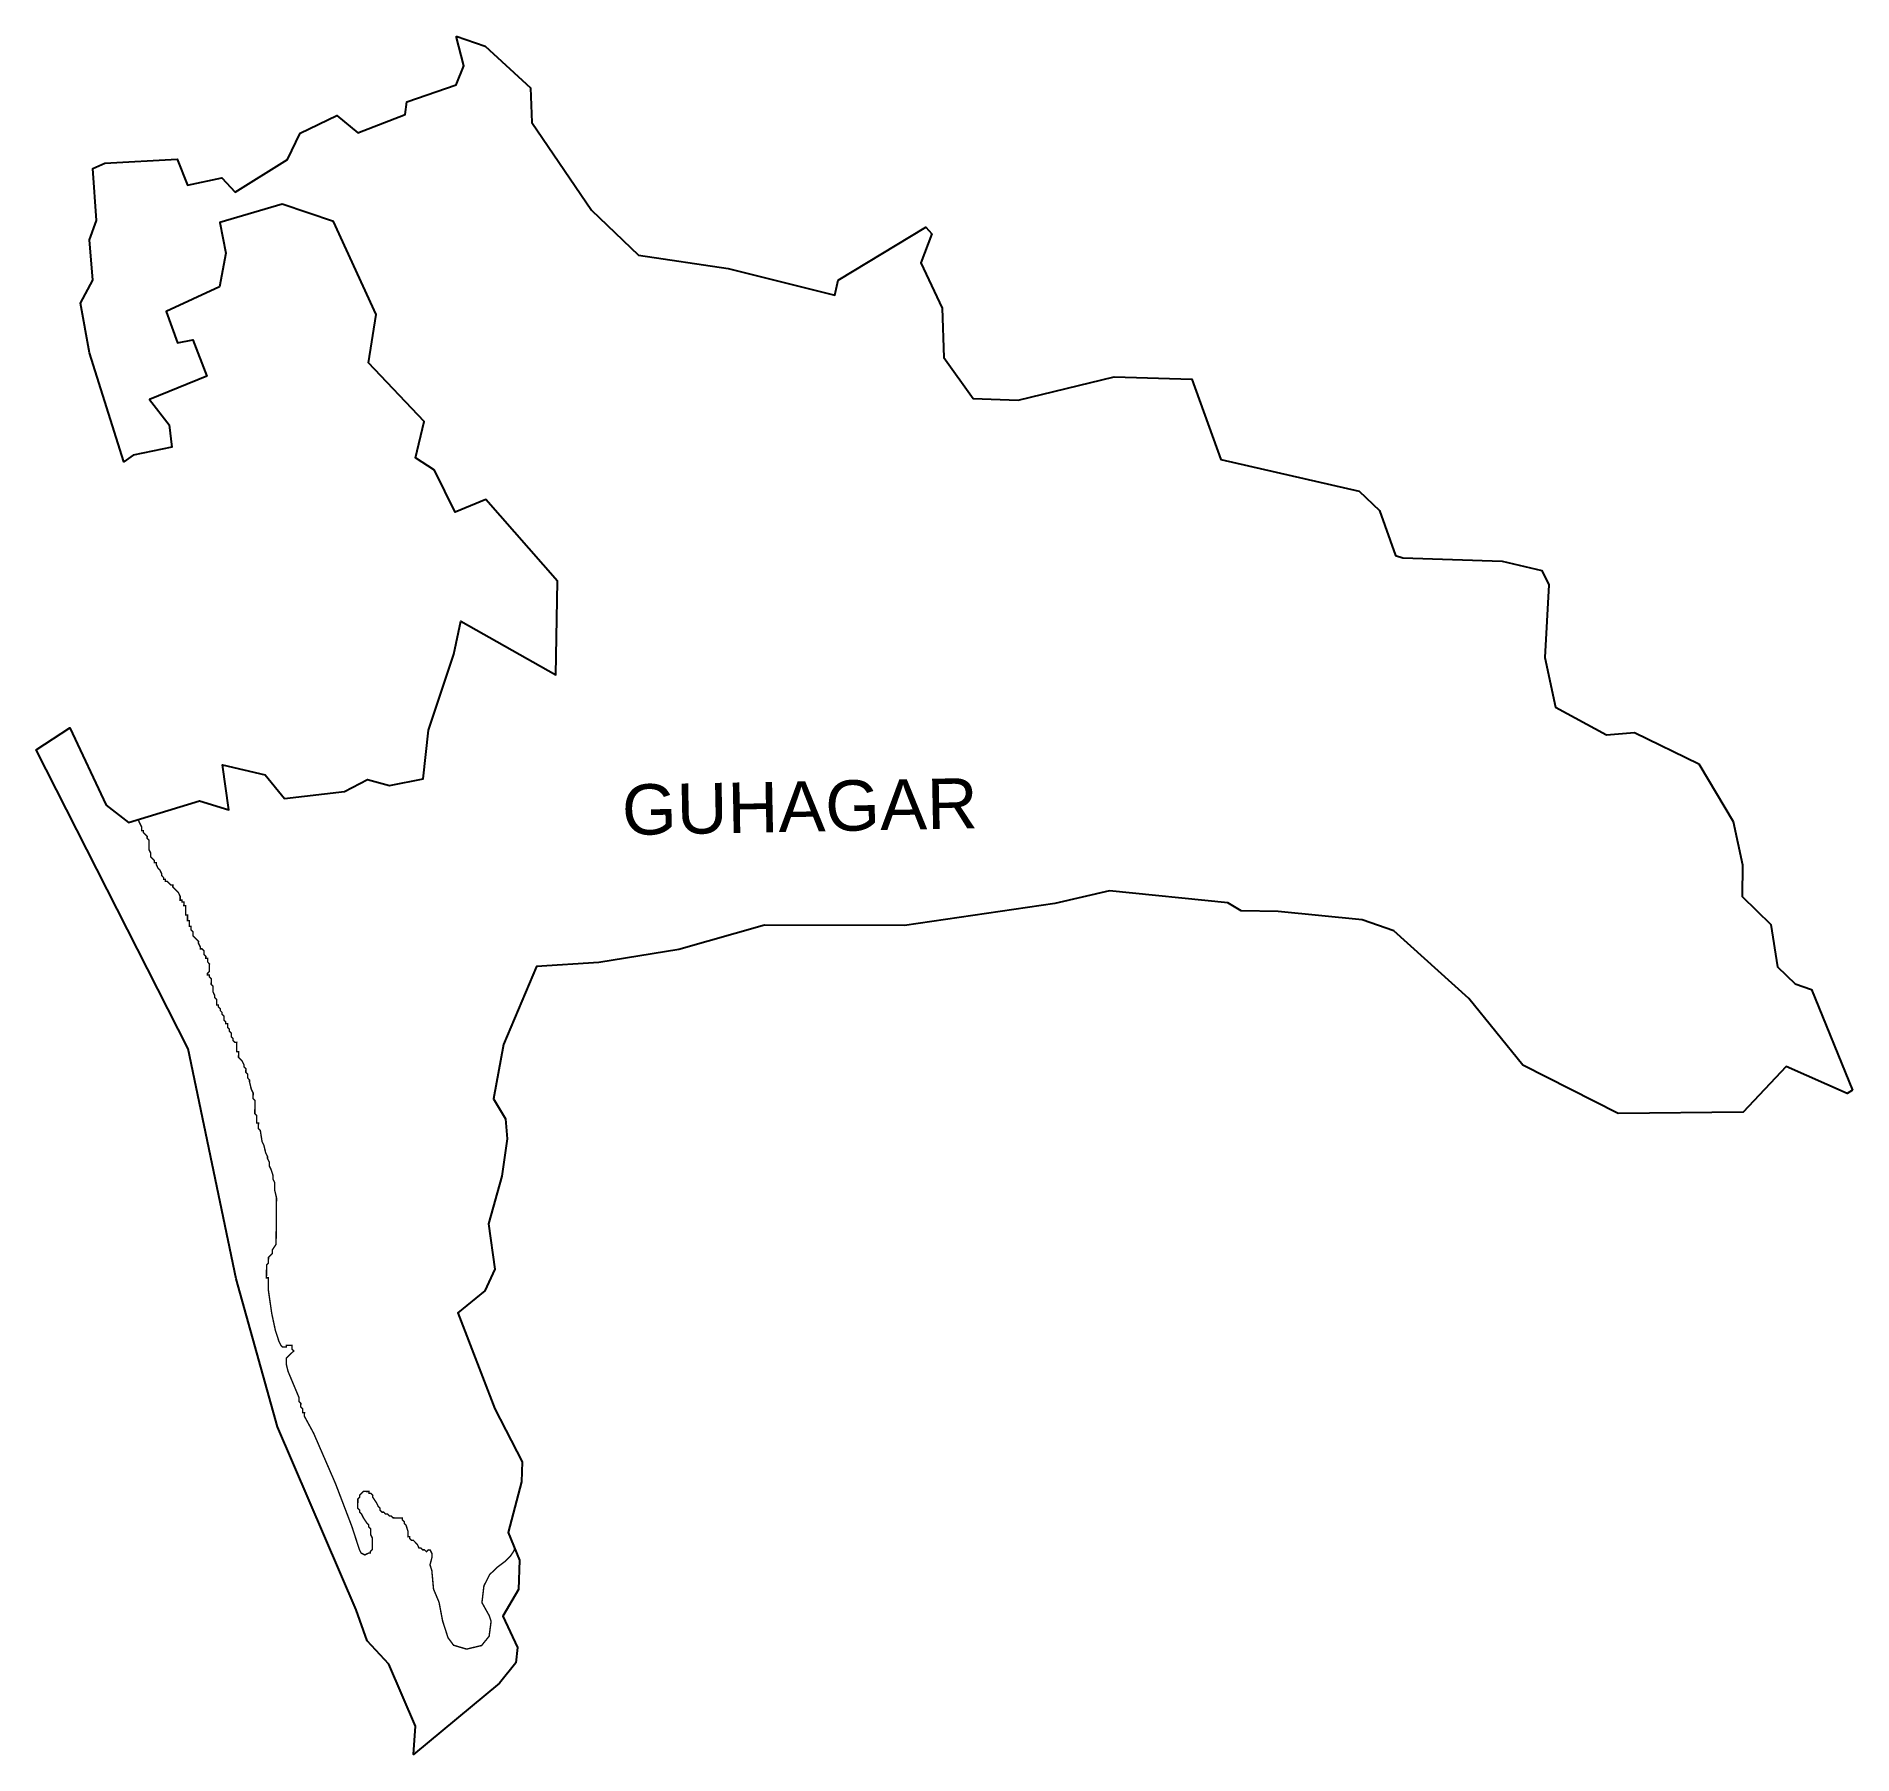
# Model space of a CAD drawing. Header units: metres. Extents: x 307214 to 311136, y 1932391 to 1936100.
import ezdxf

# ---------------------------------------------------------------- set-up
doc = ezdxf.new("R2010")
doc.units = ezdxf.units.M
for name, color, linetype in [('HAZARDS LINE', 1, 'Continuous'), ('village', 3, 'Continuous'), ('VILLAGE NAME', 250, 'Continuous')]:
    doc.layers.add(name, color=color, linetype=linetype)
doc.styles.get("Standard").update_dxf_attribs({"font": 'simplex.shx'})

msp = doc.modelspace()

# ---------------------------------------------------------------- linework, layer by layer
at = {"layer": 'HAZARDS LINE', "lineweight": 18}
msp.add_lwpolyline([(308247, 1932836.4, 3.02, 3.02, 0), (308245.8, 1932831.7, 3.02, 3.02, 0), (308237.7, 1932819.7, 3.02, 3.02, 0), (308225.5, 1932807.7, 3.02, 3.02, 0), (308209.3, 1932795.7, 3.02, 3.02, 0), (308193, 1932779.8, 3.02, 3.02, 0), (308180.7, 1932755.7, 3.02, 3.02, 0), (308176.4, 1932719.5, 3.02, 3.02, 0), (308192.2, 1932691.1, 3.02, 3.02, 0), (308196.2, 1932679, 3.02, 3.02, 0), (308191.9, 1932646.8, 3.02, 3.02, 0), (308175.6, 1932626.8, 3.02, 3.02, 0), (308143.3, 1932619.1, 3.02, 3.02, 0), (308115.2, 1932627.4, 3.02, 3.02, 0), (308103.2, 1932643.6, 3.02, 3.02, 0), (308091.5, 1932679.9, 3.02, 3.02, 0), (308083.8, 1932720.3, 3.02, 3.02, 0), (308071.9, 1932748.6, 3.02, 3.02, 0), (308068.2, 1932788.9, 3.02, 3.02, 0), (308064.3, 1932801, 3.02, 3.02, 0), (308068.5, 1932817.1, 3.02, 3.02, 0), (308068.6, 1932825.2, 3.02, 3.02, 0), (308064.6, 1932833.2, 3.02, 3.02, 0), (308060.6, 1932833.3, 3.02, 3.02, 0), (308056.5, 1932829.3, 3.02, 3.02, 0), (308052.5, 1932833.3, 3.02, 3.02, 0), (308048.5, 1932833.4, 3.02, 3.02, 0), (308044.5, 1932837.4, 3.02, 3.02, 0), (308040.5, 1932837.5, 3.02, 3.02, 0), (308036.5, 1932845.6, 3.02, 3.02, 0), (308028.5, 1932853.7, 3.02, 3.02, 0), (308024.5, 1932853.7, 3.02, 3.02, 0), (308020.5, 1932857.8, 3.02, 3.02, 0), (308020.5, 1932861.8, 3.02, 3.02, 0), (308016.5, 1932861.9, 3.02, 3.02, 0), (308016.6, 1932873.9, 3.02, 3.02, 0), (308012.7, 1932886.1, 3.02, 3.02, 0), (308008.7, 1932890.1, 3.02, 3.02, 0), (308008.7, 1932894.1, 3.02, 3.02, 0), (308004.7, 1932898.2, 3.02, 3.02, 0), (308004.8, 1932902.2, 3.02, 3.02, 0), (307984.6, 1932902.4, 3.02, 3.02, 0), (307980.6, 1932906.5, 3.02, 3.02, 0), (307976.6, 1932906.5, 3.02, 3.02, 0), (307972.6, 1932910.6, 3.02, 3.02, 0), (307968.6, 1932910.6, 3.02, 3.02, 0), (307964.6, 1932914.7, 3.02, 3.02, 0), (307960.6, 1932914.7, 3.02, 3.02, 0), (307956.6, 1932918.8, 3.02, 3.02, 0), (307956.6, 1932922.8, 3.02, 3.02, 0), (307952.6, 1932926.9, 3.02, 3.02, 0), (307948.7, 1932935, 3.02, 3.02, 0), (307940.7, 1932947.1, 3.02, 3.02, 0), (307940.8, 1932951.1, 3.02, 3.02, 0), (307936.8, 1932955.2, 3.02, 3.02, 0), (307932.7, 1932955.2, 3.02, 3.02, 0), (307932.8, 1932959.3, 3.02, 3.02, 0), (307920.7, 1932959.4, 3.02, 3.02, 0), (307916.6, 1932955.4, 3.02, 3.02, 0), (307912.6, 1932951.4, 3.02, 3.02, 0), (307912.5, 1932947.4, 3.02, 3.02, 0), (307908.5, 1932943.4, 3.02, 3.02, 0), (307908.3, 1932923.2, 3.02, 3.02, 0), (307912.3, 1932919.2, 3.02, 3.02, 0), (307912.3, 1932915.1, 3.02, 3.02, 0), (307916.2, 1932911.1, 3.02, 3.02, 0), (307920.2, 1932903, 3.02, 3.02, 0), (307928.2, 1932890.8, 3.02, 3.02, 0), (307932.1, 1932886.8, 3.02, 3.02, 0), (307932.1, 1932882.7, 3.02, 3.02, 0), (307936.1, 1932878.7, 3.02, 3.02, 0), (307936, 1932866.6, 3.02, 3.02, 0), (307940, 1932858.5, 3.02, 3.02, 0), (307939.7, 1932834.3, 3.02, 3.02, 0), (307935.7, 1932830.3, 3.02, 3.02, 0), (307935.6, 1932826.3, 3.02, 3.02, 0), (307931.6, 1932826.3, 3.02, 3.02, 0), (307923.5, 1932822.4, 3.02, 3.02, 0), (307915.5, 1932826.5, 3.02, 3.02, 0), (307911.6, 1932834.6, 3.02, 3.02, 0), (307895.9, 1932883, 3.02, 3.02, 0), (307860.4, 1932976, 3.02, 3.02, 0), (307813, 1933085.2, 3.02, 3.02, 0), (307793.2, 1933121.6, 3.02, 3.02, 0), (307793.3, 1933129.7, 3.02, 3.02, 0), (307789.3, 1933129.7, 3.02, 3.02, 0), (307789.3, 1933137.7, 3.02, 3.02, 0), (307785.3, 1933141.8, 3.02, 3.02, 0), (307785.4, 1933149.9, 3.02, 3.02, 0), (307781.4, 1933153.9, 3.02, 3.02, 0), (307781.5, 1933162, 3.02, 3.02, 0), (307757.8, 1933218.6, 3.02, 3.02, 0), (307753.9, 1933234.7, 3.02, 3.02, 0), (307754, 1933246.8, 3.02, 3.02, 0), (307758.1, 1933250.8, 3.02, 3.02, 0), (307762.1, 1933254.8, 3.02, 3.02, 0), (307766.2, 1933258.8, 3.02, 3.02, 0), (307770.3, 1933262.8, 3.02, 3.02, 0), (307766.3, 1933266.9, 3.02, 3.02, 0), (307766.4, 1933274.9, 3.02, 3.02, 0), (307754.3, 1933275, 3.02, 3.02, 0), (307754.2, 1933271, 3.02, 3.02, 0), (307746.2, 1933271.1, 3.02, 3.02, 0), (307742.2, 1933275.1, 3.02, 3.02, 0), (307738.2, 1933283.2, 3.02, 3.02, 0), (307730.4, 1933307.4, 3.02, 3.02, 0), (307722.6, 1933343.8, 3.02, 3.02, 0), (307715, 1933396.2, 3.02, 3.02, 0), (307715.3, 1933420.4, 3.02, 3.02, 0), (307711.2, 1933420.4, 3.02, 3.02, 0), (307711.5, 1933448.6, 3.02, 3.02, 0), (307715.5, 1933452.6, 3.02, 3.02, 0), (307715.6, 1933464.7, 3.02, 3.02, 0), (307719.7, 1933468.7, 3.02, 3.02, 0), (307723.8, 1933472.7, 3.02, 3.02, 0), (307723.8, 1933480.7, 3.02, 3.02, 0), (307732, 1933492.7, 3.02, 3.02, 0), (307732.9, 1933593.4, 3.02, 3.02, 0), (307729, 1933609.6, 3.02, 3.02, 0), (307729.1, 1933625.7, 3.02, 3.02, 0), (307725.2, 1933633.8, 3.02, 3.02, 0), (307725.2, 1933641.8, 3.02, 3.02, 0), (307721.3, 1933654, 3.02, 3.02, 0), (307717.4, 1933662, 3.02, 3.02, 0), (307717.4, 1933670.1, 3.02, 3.02, 0), (307713.5, 1933678.2, 3.02, 3.02, 0), (307713.5, 1933682.2, 3.02, 3.02, 0), (307709.5, 1933690.3, 3.02, 3.02, 0), (307705.7, 1933706.5, 3.02, 3.02, 0), (307701.7, 1933714.6, 3.02, 3.02, 0), (307697.9, 1933738.8, 3.02, 3.02, 0), (307693.9, 1933742.8, 3.02, 3.02, 0), (307694, 1933754.9, 3.02, 3.02, 0), (307690, 1933754.9, 3.02, 3.02, 0), (307690.1, 1933771, 3.02, 3.02, 0), (307686.1, 1933775.1, 3.02, 3.02, 0), (307686.4, 1933803.3, 3.02, 3.02, 0), (307682.4, 1933807.4, 3.02, 3.02, 0), (307682.5, 1933819.5, 3.02, 3.02, 0), (307678.5, 1933827.5, 3.02, 3.02, 0), (307674.6, 1933843.7, 3.02, 3.02, 0), (307674.7, 1933847.7, 3.02, 3.02, 0), (307670.7, 1933851.8, 3.02, 3.02, 0), (307670.7, 1933859.8, 3.02, 3.02, 0), (307666.7, 1933863.9, 3.02, 3.02, 0), (307666.8, 1933872, 3.02, 3.02, 0), (307662.8, 1933876, 3.02, 3.02, 0), (307662.9, 1933880, 3.02, 3.02, 0), (307658.9, 1933888.1, 3.02, 3.02, 0), (307650.9, 1933896.3, 3.02, 3.02, 0), (307651, 1933908.3, 3.02, 3.02, 0), (307647, 1933908.4, 3.02, 3.02, 0), (307647.2, 1933928.5, 3.02, 3.02, 0), (307643.1, 1933928.6, 3.02, 3.02, 0), (307639.1, 1933932.6, 3.02, 3.02, 0), (307639.2, 1933936.7, 3.02, 3.02, 0), (307635.2, 1933940.7, 3.02, 3.02, 0), (307635.3, 1933948.8, 3.02, 3.02, 0), (307631.3, 1933952.8, 3.02, 3.02, 0), (307631.3, 1933956.9, 3.02, 3.02, 0), (307627.3, 1933960.9, 3.02, 3.02, 0), (307627.4, 1933969, 3.02, 3.02, 0), (307623.3, 1933969, 3.02, 3.02, 0), (307623.4, 1933973, 3.02, 3.02, 0), (307619.4, 1933977.1, 3.02, 3.02, 0), (307619.5, 1933985.2, 3.02, 3.02, 0), (307615.5, 1933989.2, 3.02, 3.02, 0), (307615.5, 1933993.3, 3.02, 3.02, 0), (307611.5, 1933997.3, 3.02, 3.02, 0), (307611.5, 1934001.3, 3.02, 3.02, 0), (307607.6, 1934005.4, 3.02, 3.02, 0), (307607.6, 1934009.4, 3.02, 3.02, 0), (307603.6, 1934009.5, 3.02, 3.02, 0), (307603.7, 1934021.6, 3.02, 3.02, 0), (307599.7, 1934025.6, 3.02, 3.02, 0), (307599.7, 1934029.6, 3.02, 3.02, 0), (307595.8, 1934037.7, 3.02, 3.02, 0), (307595.9, 1934049.8, 3.02, 3.02, 0), (307591.9, 1934053.9, 3.02, 3.02, 0), (307592, 1934066, 3.02, 3.02, 0), (307588, 1934070, 3.02, 3.02, 0), (307588, 1934074.1, 3.02, 3.02, 0), (307584, 1934074.1, 3.02, 3.02, 0), (307584, 1934078.1, 3.02, 3.02, 0), (307588.1, 1934082.1, 3.02, 3.02, 0), (307588.2, 1934098.2, 3.02, 3.02, 0), (307584.2, 1934102.3, 3.02, 3.02, 0), (307584.3, 1934110.3, 3.02, 3.02, 0), (307580.3, 1934110.4, 3.02, 3.02, 0), (307580.3, 1934114.4, 3.02, 3.02, 0), (307576.3, 1934118.5, 3.02, 3.02, 0), (307576.4, 1934126.5, 3.02, 3.02, 0), (307572.4, 1934130.6, 3.02, 3.02, 0), (307568.4, 1934130.6, 3.02, 3.02, 0), (307568.4, 1934134.6, 3.02, 3.02, 0), (307564.4, 1934142.7, 3.02, 3.02, 0), (307564.5, 1934146.8, 3.02, 3.02, 0), (307560.5, 1934150.8, 3.02, 3.02, 0), (307556.5, 1934154.9, 3.02, 3.02, 0), (307552.5, 1934159, 3.02, 3.02, 0), (307552.6, 1934167, 3.02, 3.02, 0), (307548.6, 1934171.1, 3.02, 3.02, 0), (307548.6, 1934179.1, 3.02, 3.02, 0), (307544.6, 1934179.2, 3.02, 3.02, 0), (307544.7, 1934191.3, 3.02, 3.02, 0), (307540.7, 1934191.3, 3.02, 3.02, 0), (307540.8, 1934203.4, 3.02, 3.02, 0), (307536.8, 1934203.4, 3.02, 3.02, 0), (307536.9, 1934223.5, 3.02, 3.02, 0), (307532.9, 1934223.6, 3.02, 3.02, 0), (307533, 1934231.6, 3.02, 3.02, 0), (307529, 1934231.7, 3.02, 3.02, 0), (307529, 1934235.7, 3.02, 3.02, 0), (307525, 1934235.7, 3.02, 3.02, 0), (307525, 1934243.8, 3.02, 3.02, 0), (307521.1, 1934251.9, 3.02, 3.02, 0), (307517.1, 1934255.9, 3.02, 3.02, 0), (307513.1, 1934260, 3.02, 3.02, 0), (307509.1, 1934264.1, 3.02, 3.02, 0), (307509.1, 1934268.1, 3.02, 3.02, 0), (307505.1, 1934268.1, 3.02, 3.02, 0), (307501.1, 1934272.2, 3.02, 3.02, 0), (307497.1, 1934276.3, 3.02, 3.02, 0), (307493.1, 1934276.3, 3.02, 3.02, 0), (307493.1, 1934280.3, 3.02, 3.02, 0), (307489.1, 1934280.4, 3.02, 3.02, 0), (307489.1, 1934284.4, 3.02, 3.02, 0), (307485.2, 1934288.4, 3.02, 3.02, 0), (307485.2, 1934292.5, 3.02, 3.02, 0), (307481.2, 1934300.6, 3.02, 3.02, 0), (307477.2, 1934304.6, 3.02, 3.02, 0), (307473.3, 1934312.7, 3.02, 3.02, 0), (307473.3, 1934316.7, 3.02, 3.02, 0), (307469.3, 1934316.8, 3.02, 3.02, 0), (307469.3, 1934320.8, 3.02, 3.02, 0), (307461.3, 1934328.9, 3.02, 3.02, 0), (307461.4, 1934337, 3.02, 3.02, 0), (307457.5, 1934345.1, 3.02, 3.02, 0), (307457.6, 1934365.2, 3.02, 3.02, 0), (307453.6, 1934369.3, 3.02, 3.02, 0), (307453.7, 1934373.3, 3.02, 3.02, 0), (307445.7, 1934381.4, 3.02, 3.02, 0), (307445.7, 1934385.5, 3.02, 3.02, 0), (307441.7, 1934385.5, 3.02, 3.02, 0), (307441.8, 1934393.6, 3.02, 3.02, 0), (307437.8, 1934401.6, 3.02, 3.02, 0), (307434, 1934409.5, 3.02, 3.02, 0)], format="xyseb", dxfattribs=at)
at = {"layer": 'village', "flags": 128}
msp.add_lwpolyline([(308120.5, 1936100.2), (308183.4, 1936079.3)], dxfattribs=at)
at = {"layer": 'village', "color": 3, "true_color": 0x00ff00}
for points in [[(311135.5, 1933825.5, 0), (311124, 1933818.6, 0), (310991.7, 1933876.3, 0), (310899.4, 1933777.9, 0), (310629.4, 1933774.9, 0), (310423.4, 1933879.4, 0), (310306.9, 1934023.7, 0), (310145.3, 1934169.7, 0), (310076.7, 1934193.3, 0), (309895, 1934211.2, 0), (309815.6, 1934212.5, 0), (309786.6, 1934229.7, 0), (309531.2, 1934255.9, 0), (309413.2, 1934228.8, 0), (309088.7, 1934180.6, 0), (308786.1, 1934181.7, 0), (308601.8, 1934128.9, 0), (308428.9, 1934101.2, 0), (308294.5, 1934092.2, 0), (308222.6, 1933924, 0), (308201.6, 1933806.7, 0), (308227.2, 1933763.6, 0), (308231.2, 1933720.4, 0), (308219.4, 1933639.9, 0), (308190.6, 1933536.8, 0), (308204.4, 1933439.5, 0), (308183, 1933392.2, 0), (308124.6, 1933345.2, 0), (308204.6, 1933137.9, 0), (308263.4, 1933023.3, 0), (308261.9, 1932980.5, 0), (308232.7, 1932870.5, 0), (308257.8, 1932810.8, 0), (308255.4, 1932747.5, 0), (308221.3, 1932690.4, 0), (308253.5, 1932622.7, 0), (308249.6, 1932589.8, 0), (308214.6, 1932545.5, 0), (308028.6, 1932391.3, 0), (308032.9, 1932452.8, 0), (307975.5, 1932586.8, 0), (307928.5, 1932636.7, 0), (307904.8, 1932704, 0), (307735.2, 1933099, 0), (307645.7, 1933418.5, 0), (307542.3, 1933914.5, 0), (307214.4, 1934559.9, 0), (307287, 1934607.9, 0), (307365.4, 1934441, 0), (307413.6, 1934403.3, 0), (307566.9, 1934450, 0), (307629.9, 1934430.4, 0), (307616.1, 1934528.1, 0), (307708.2, 1934505.9, 0), (307750.2, 1934455, 0), (307879.9, 1934470.5, 0), (307929.6, 1934496, 0), (307977.1, 1934483.2, 0), (308049.7, 1934497.7, 0), (308061.3, 1934602.4, 0), (308115.8, 1934766.3, 0), (308130.7, 1934837.8, 0), (308336.2, 1934722.3, 0), (308339.7, 1934924, 0), (308184.9, 1935100.7, 0), (308118.4, 1935073, 0), (308074.3, 1935163.8, 0), (308033.2, 1935190.7, 0), (308051.4, 1935268.6, 0), (307931.8, 1935395.7, 0), (307948.3, 1935499.7, 0), (307856.1, 1935700.6, 0), (307745.3, 1935737.8, 0), (307610.9, 1935698.1, 0), (307623.2, 1935631.8, 0), (307610.2, 1935559.3, 0), (307494.7, 1935506, 0), (307518.9, 1935438.9, 0), (307552.6, 1935445.4, 0), (307582.5, 1935366.6, 0), (307458.7, 1935316.4, 0), (307501, 1935261.4, 0), (307507.1, 1935213.6, 0), (307423.6, 1935196.3, 0), (307403.2, 1935181.7, 0), (307328.9, 1935417.1, 0), (307309.7, 1935524, 0), (307336.4, 1935573.8, 0), (307329, 1935660.7, 0), (307344.3, 1935702.8, 0), (307336.2, 1935814.9, 0), (307362.4, 1935826.4, 0), (307518.3, 1935834.7, 0), (307540.5, 1935778.9, 0), (307615.2, 1935794.6, 0), (307643.7, 1935763.9, 0), (307756.6, 1935834, 0), (307784, 1935890.9, 0), (307863.3, 1935929.1, 0), (307908.3, 1935891.9, 0), (308010.6, 1935931.2, 0), (308014.6, 1935958.6, 0), (308121.1, 1935995.8, 0), (308137.3, 1936036.3, 0), (308120.5, 1936100.2, 0)], [(308183.4, 1936079.3, 0), (308281.3, 1935989.3, 0), (308283.8, 1935914.1, 0), (308412.8, 1935724.8, 0), (308514.2, 1935627.9, 0), (308708.2, 1935598.7, 0), (308938.3, 1935541.8, 0), (308945.4, 1935574, 0), (309134.9, 1935688.4, 0), (309147.7, 1935673.9, 0), (309124, 1935611.4, 0), (309169.9, 1935513.1, 0), (309173.3, 1935406.9, 0), (309236.6, 1935318.7, 0), (309334.1, 1935314.6, 0), (309541.1, 1935365.2, 0), (309708.6, 1935360.4, 0), (309771.2, 1935186.5, 0), (310069.9, 1935118.7, 0), (310114, 1935076.6, 0), (310148.5, 1934979.6, 0), (310164.7, 1934974.4, 0), (310378.9, 1934967.7, 0), (310464.8, 1934947.1, 0), (310479.8, 1934916, 0), (310471.3, 1934759.2, 0), (310493.8, 1934652.3, 0), (310604, 1934592.6, 0), (310664.5, 1934597.6, 0), (310803.7, 1934529.8, 0), (310877.4, 1934405.2, 0), (310897.7, 1934312, 0), (310896.9, 1934243.6, 0), (310958.7, 1934183.3, 0), (310973.5, 1934092, 0), (311011.2, 1934054.9, 0), (311046.4, 1934042.8, 0), (311135.5, 1933825.5, 0)]]:
    msp.add_polyline3d(points, dxfattribs=at)

# ---------------------------------------------------------------- texts
at = {"layer": 'VILLAGE NAME', "insert": (308477.6, 1934484.8), "char_height": 108.748, "attachment_point": 1, "rotation": 1.1028}
msp.add_mtext_dynamic_manual_height_columns('{\\fArial|b0|i0|c0|p34;GUHAGAR}', width=1571.314, gutter_width=543.7, heights=[0], dxfattribs=at)

doc.saveas('drawing.dxf')
